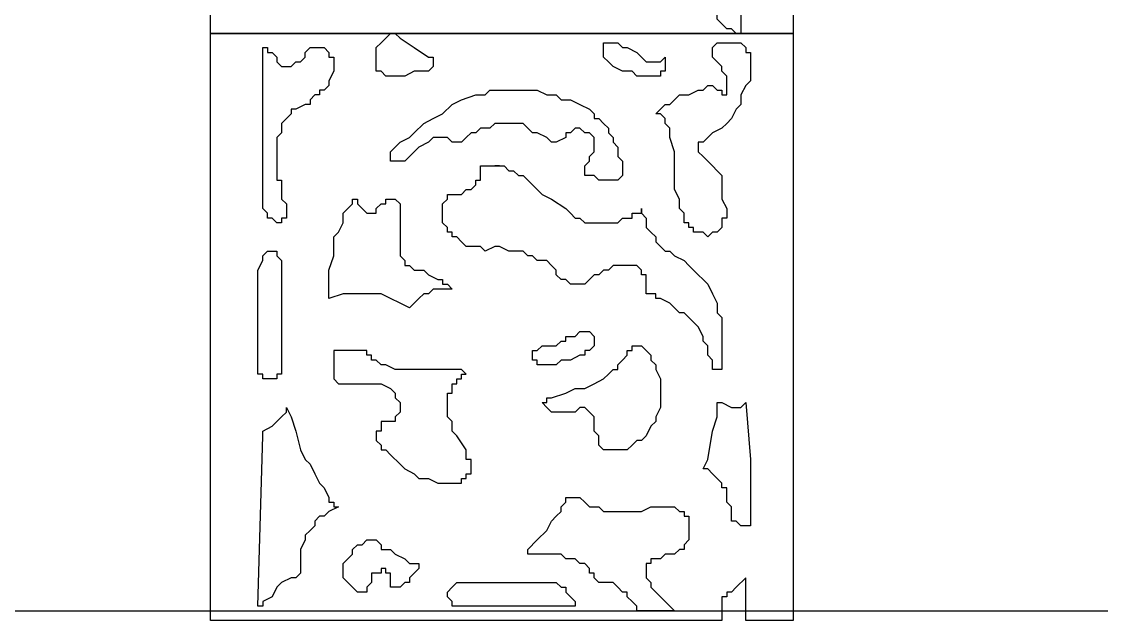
# Model space of a CAD drawing. Extents: x -66030 to 95157, y -13132 to 45879.
# Drawn here: x 15564 to 16455, y 31861 to 32355 of the extents above; entities that cross this region are included whole.
import ezdxf

# ---------------------------------------------------------------- set-up
doc = ezdxf.new("R2010")
doc.units = 0
doc.header["$LTSCALE"] = 100
doc.header["$MEASUREMENT"] = 0
doc.layers.add('3', color=11, linetype='CONTINUOUS')

msp = doc.modelspace()

# ---------------------------------------------------------------- linework, layer by layer
at = {"layer": '3', "color": 2}
msp.add_line((-66009.4, 31868.93), (90872.97, 31868.93), dxfattribs=at)
at = {"layer": '3'}
for points in [[(15719.99, 34591.39), (16200.43, 34591.39), (16200.43, 32345.46), (15719.99, 32345.46), (15719.99, 34591.39)], [(15719.99, 34591.39), (16200.43, 34591.39), (16200.43, 32345.46), (15719.99, 32345.46), (15719.99, 34591.39)], [(16157.46, 32345.46), (16153.56, 32345.46), (16149.65, 32349.36), (16145.74, 32349.36), (16141.84, 32353.27), (16141.84, 32353.27), (16137.93, 32357.18), (16137.93, 32361.08), (16134.03, 32364.99), (16134.03, 32368.89), (16137.93, 32372.8), (16137.93, 32376.71), (16137.93, 32376.71), (16141.84, 32380.61), (16141.84, 32380.61), (16145.74, 32384.52), (16149.65, 32384.52), (16149.65, 32388.42), (16157.46, 32392.33), (16157.46, 32345.46)], [(16157.46, 32345.46), (16153.56, 32345.46), (16149.65, 32349.36), (16145.74, 32349.36), (16141.84, 32353.27), (16141.84, 32353.27), (16137.93, 32357.18), (16137.93, 32361.08), (16134.03, 32364.99), (16134.03, 32368.89), (16137.93, 32372.8), (16137.93, 32376.71), (16137.93, 32376.71), (16141.84, 32380.61), (16141.84, 32380.61), (16145.74, 32384.52), (16149.65, 32384.52), (16149.65, 32388.42), (16157.46, 32392.33), (16157.46, 32345.46)], [(15719.99, 32345.46), (16200.43, 32345.46), (16200.43, 31861.12), (16161.37, 31861.12), (16161.37, 31896.27), (16153.56, 31888.46), (16153.56, 31888.46), (16149.65, 31884.55), (16145.74, 31884.55), (16145.74, 31880.65), (16141.84, 31880.65), (16141.84, 31876.74), (16141.84, 31872.84), (16141.84, 31868.93), (16141.84, 31868.93), (16141.84, 31865.02), (16141.84, 31861.12), (15719.99, 31861.12), (15719.99, 32345.46)], [(15719.99, 32345.46), (16200.43, 32345.46), (16200.43, 31861.12), (16161.37, 31861.12), (16161.37, 31896.27), (16153.56, 31888.46), (16153.56, 31888.46), (16149.65, 31884.55), (16145.74, 31884.55), (16145.74, 31880.65), (16141.84, 31880.65), (16141.84, 31876.74), (16141.84, 31872.84), (16141.84, 31868.93), (16141.84, 31868.93), (16141.84, 31865.02), (16141.84, 31861.12), (15719.99, 31861.12), (15719.99, 32345.46)], [(15860.61, 32314.21), (15856.7, 32314.21), (15856.7, 32314.21), (15856.7, 32318.12), (15856.7, 32322.02), (15856.7, 32325.93), (15856.7, 32329.83), (15856.7, 32333.74), (15860.61, 32337.65), (15860.61, 32337.65), (15864.52, 32341.55), (15864.52, 32341.55), (15868.42, 32345.46), (15868.42, 32345.46), (15872.33, 32345.46), (15876.23, 32341.55), (15887.95, 32333.74), (15899.67, 32325.93), (15903.57, 32325.93), (15903.57, 32322.02), (15903.57, 32322.02), (15903.57, 32322.02), (15903.57, 32318.12), (15903.57, 32318.12), (15899.67, 32314.21), (15891.86, 32314.21), (15887.95, 32314.21), (15880.14, 32310.3), (15880.14, 32310.3), (15876.23, 32310.3), (15872.33, 32310.3), (15868.42, 32310.3), (15864.52, 32310.3), (15860.61, 32314.21), (15860.61, 32314.21)], [(15860.61, 32314.21), (15856.7, 32314.21), (15856.7, 32314.21), (15856.7, 32318.12), (15856.7, 32322.02), (15856.7, 32325.93), (15856.7, 32329.83), (15856.7, 32333.74), (15860.61, 32337.65), (15860.61, 32337.65), (15864.52, 32341.55), (15864.52, 32341.55), (15868.42, 32345.46), (15868.42, 32345.46), (15872.33, 32345.46), (15876.23, 32341.55), (15887.95, 32333.74), (15899.67, 32325.93), (15903.57, 32325.93), (15903.57, 32322.02), (15903.57, 32322.02), (15903.57, 32322.02), (15903.57, 32318.12), (15903.57, 32318.12), (15899.67, 32314.21), (15891.86, 32314.21), (15887.95, 32314.21), (15880.14, 32310.3), (15880.14, 32310.3), (15876.23, 32310.3), (15872.33, 32310.3), (15868.42, 32310.3), (15864.52, 32310.3), (15860.61, 32314.21), (15860.61, 32314.21)], [(15762.96, 32208.75), (15762.96, 32333.74), (15762.96, 32333.74), (15762.96, 32333.74), (15766.87, 32333.74), (15766.87, 32333.74), (15766.87, 32329.83), (15770.77, 32329.83), (15774.68, 32325.93), (15774.68, 32322.02), (15778.58, 32318.12), (15782.49, 32318.12), (15782.49, 32318.12), (15786.4, 32318.12), (15786.4, 32318.12), (15790.3, 32322.02), (15790.3, 32322.02), (15794.21, 32322.02), (15798.11, 32325.93), (15798.11, 32329.83), (15802.02, 32333.74), (15802.02, 32333.74), (15805.93, 32333.74), (15809.83, 32333.74), (15813.74, 32333.74), (15813.74, 32333.74), (15817.64, 32329.83), (15817.64, 32329.83), (15817.64, 32325.93), (15821.55, 32325.93), (15821.55, 32322.02), (15821.55, 32318.12), (15821.55, 32314.21), (15817.64, 32306.4), (15817.64, 32306.4), (15817.64, 32302.49), (15813.74, 32298.59), (15809.83, 32298.59), (15809.83, 32294.68), (15805.93, 32294.68), (15802.02, 32290.77), (15802.02, 32286.87), (15798.11, 32286.87), (15790.3, 32282.96), (15786.4, 32282.96), (15786.4, 32279.06), (15782.49, 32275.15), (15778.58, 32271.24), (15778.58, 32263.43), (15774.68, 32259.53), (15774.68, 32255.62), (15774.68, 32251.71), (15774.68, 32247.81), (15774.68, 32243.9), (15774.68, 32236.09), (15774.68, 32232.18), (15774.68, 32224.37), (15778.58, 32224.37), (15778.58, 32216.56), (15778.58, 32208.75), (15782.49, 32204.84), (15782.49, 32200.94), (15782.49, 32197.03), (15782.49, 32193.12), (15778.58, 32193.12), (15778.58, 32189.22), (15778.58, 32189.22), (15774.68, 32189.22), (15774.68, 32189.22), (15770.77, 32193.12), (15766.87, 32193.12), (15766.87, 32197.03), (15766.87, 32197.03), (15762.96, 32200.94), (15762.96, 32208.75)], [(15762.96, 32208.75), (15762.96, 32333.74), (15762.96, 32333.74), (15762.96, 32333.74), (15766.87, 32333.74), (15766.87, 32333.74), (15766.87, 32329.83), (15770.77, 32329.83), (15774.68, 32325.93), (15774.68, 32322.02), (15778.58, 32318.12), (15782.49, 32318.12), (15782.49, 32318.12), (15786.4, 32318.12), (15786.4, 32318.12), (15790.3, 32322.02), (15790.3, 32322.02), (15794.21, 32322.02), (15798.11, 32325.93), (15798.11, 32329.83), (15802.02, 32333.74), (15802.02, 32333.74), (15805.93, 32333.74), (15809.83, 32333.74), (15813.74, 32333.74), (15813.74, 32333.74), (15817.64, 32329.83), (15817.64, 32329.83), (15817.64, 32325.93), (15821.55, 32325.93), (15821.55, 32322.02), (15821.55, 32318.12), (15821.55, 32314.21), (15817.64, 32306.4), (15817.64, 32306.4), (15817.64, 32302.49), (15813.74, 32298.59), (15809.83, 32298.59), (15809.83, 32294.68), (15805.93, 32294.68), (15802.02, 32290.77), (15802.02, 32286.87), (15798.11, 32286.87), (15790.3, 32282.96), (15786.4, 32282.96), (15786.4, 32279.06), (15782.49, 32275.15), (15778.58, 32271.24), (15778.58, 32263.43), (15774.68, 32259.53), (15774.68, 32255.62), (15774.68, 32251.71), (15774.68, 32247.81), (15774.68, 32243.9), (15774.68, 32236.09), (15774.68, 32232.18), (15774.68, 32224.37), (15778.58, 32224.37), (15778.58, 32216.56), (15778.58, 32208.75), (15782.49, 32204.84), (15782.49, 32200.94), (15782.49, 32197.03), (15782.49, 32193.12), (15778.58, 32193.12), (15778.58, 32189.22), (15778.58, 32189.22), (15774.68, 32189.22), (15774.68, 32189.22), (15770.77, 32193.12), (15766.87, 32193.12), (15766.87, 32197.03), (15766.87, 32197.03), (15762.96, 32200.94), (15762.96, 32208.75)], [(16044.19, 32333.74), (16044.19, 32333.74), (16044.19, 32333.74), (16044.19, 32337.65), (16044.19, 32337.65), (16044.19, 32337.65), (16048.1, 32337.65), (16048.1, 32337.65), (16052, 32337.65), (16055.91, 32337.65), (16055.91, 32337.65), (16059.81, 32333.74), (16063.72, 32333.74), (16071.53, 32329.83), (16075.44, 32325.93), (16079.34, 32322.02), (16079.34, 32322.02), (16083.25, 32322.02), (16083.25, 32322.02), (16087.16, 32322.02), (16091.06, 32322.02), (16094.97, 32325.93), (16094.97, 32322.02), (16094.97, 32322.02), (16094.97, 32318.12), (16094.97, 32318.12), (16094.97, 32314.21), (16094.97, 32314.21), (16091.06, 32314.21), (16091.06, 32310.3), (16087.16, 32310.3), (16083.25, 32310.3), (16079.34, 32310.3), (16075.44, 32310.3), (16071.53, 32310.3), (16067.63, 32314.21), (16059.81, 32314.21), (16052, 32318.12), (16052, 32318.12), (16048.1, 32322.02), (16048.1, 32322.02), (16044.19, 32325.93), (16044.19, 32329.83), (16044.19, 32329.83), (16044.19, 32333.74)], [(16044.19, 32333.74), (16044.19, 32333.74), (16044.19, 32333.74), (16044.19, 32337.65), (16044.19, 32337.65), (16044.19, 32337.65), (16048.1, 32337.65), (16048.1, 32337.65), (16052, 32337.65), (16055.91, 32337.65), (16055.91, 32337.65), (16059.81, 32333.74), (16063.72, 32333.74), (16071.53, 32329.83), (16075.44, 32325.93), (16079.34, 32322.02), (16079.34, 32322.02), (16083.25, 32322.02), (16083.25, 32322.02), (16087.16, 32322.02), (16091.06, 32322.02), (16094.97, 32325.93), (16094.97, 32322.02), (16094.97, 32322.02), (16094.97, 32318.12), (16094.97, 32318.12), (16094.97, 32314.21), (16094.97, 32314.21), (16091.06, 32314.21), (16091.06, 32310.3), (16087.16, 32310.3), (16083.25, 32310.3), (16079.34, 32310.3), (16075.44, 32310.3), (16071.53, 32310.3), (16067.63, 32314.21), (16059.81, 32314.21), (16052, 32318.12), (16052, 32318.12), (16048.1, 32322.02), (16048.1, 32322.02), (16044.19, 32325.93), (16044.19, 32329.83), (16044.19, 32329.83), (16044.19, 32333.74)], [(16126.22, 32181.41), (16122.31, 32181.41), (16118.4, 32181.41), (16118.4, 32185.31), (16114.5, 32185.31), (16114.5, 32189.22), (16110.59, 32189.22), (16110.59, 32193.12), (16110.59, 32197.03), (16106.69, 32200.94), (16106.69, 32204.84), (16106.69, 32208.75), (16102.78, 32216.56), (16102.78, 32220.47), (16102.78, 32228.28), (16102.78, 32236.09), (16102.78, 32240), (16102.78, 32247.81), (16098.87, 32259.53), (16098.87, 32263.43), (16098.87, 32267.34), (16094.97, 32271.24), (16094.97, 32275.15), (16091.06, 32279.06), (16091.06, 32279.06), (16087.16, 32279.06), (16091.06, 32282.96), (16091.06, 32282.96), (16094.97, 32286.87), (16098.87, 32286.87), (16102.78, 32290.77), (16106.69, 32294.68), (16114.5, 32294.68), (16122.31, 32298.59), (16126.22, 32298.59), (16130.12, 32302.49), (16134.03, 32302.49), (16137.93, 32298.59), (16141.84, 32298.59), (16141.84, 32294.68), (16145.74, 32294.68), (16145.74, 32298.59), (16145.74, 32302.49), (16145.74, 32306.4), (16145.74, 32310.3), (16141.84, 32314.21), (16141.84, 32314.21), (16141.84, 32318.12), (16137.93, 32322.02), (16137.93, 32322.02), (16134.03, 32325.93), (16134.03, 32325.93), (16134.03, 32329.83), (16134.03, 32329.83), (16134.03, 32333.74), (16134.03, 32333.74), (16137.93, 32337.65), (16137.93, 32337.65), (16137.93, 32337.65), (16141.84, 32337.65), (16145.74, 32337.65), (16149.65, 32337.65), (16153.56, 32337.65), (16153.56, 32337.65), (16157.46, 32337.65), (16161.37, 32333.74), (16161.37, 32333.74), (16161.37, 32329.83), (16165.27, 32329.83), (16165.27, 32325.93), (16165.27, 32325.93), (16165.27, 32322.02), (16165.27, 32318.12), (16165.27, 32314.21), (16165.27, 32306.4), (16161.37, 32302.49), (16157.46, 32294.68), (16157.46, 32286.87), (16153.56, 32282.96), (16149.65, 32275.15), (16145.74, 32271.24), (16141.84, 32267.34), (16134.03, 32263.43), (16130.12, 32259.53), (16130.12, 32259.53), (16126.22, 32255.62), (16126.22, 32255.62), (16122.31, 32255.62), (16122.31, 32251.71), (16122.31, 32251.71), (16122.31, 32247.81), (16126.22, 32243.9), (16126.22, 32243.9), (16134.03, 32236.09), (16134.03, 32236.09), (16137.93, 32232.18), (16141.84, 32228.28), (16141.84, 32224.37), (16141.84, 32220.47), (16141.84, 32208.75), (16145.74, 32200.94), (16145.74, 32197.03), (16145.74, 32193.12), (16141.84, 32193.12), (16141.84, 32189.22), (16141.84, 32185.31), (16137.93, 32181.41), (16137.93, 32181.41), (16137.93, 32181.41), (16134.03, 32181.41), (16130.12, 32177.5), (16126.22, 32181.41)], [(16126.22, 32181.41), (16122.31, 32181.41), (16118.4, 32181.41), (16118.4, 32185.31), (16114.5, 32185.31), (16114.5, 32189.22), (16110.59, 32189.22), (16110.59, 32193.12), (16110.59, 32197.03), (16106.69, 32200.94), (16106.69, 32204.84), (16106.69, 32208.75), (16102.78, 32216.56), (16102.78, 32220.47), (16102.78, 32228.28), (16102.78, 32236.09), (16102.78, 32240), (16102.78, 32247.81), (16098.87, 32259.53), (16098.87, 32263.43), (16098.87, 32267.34), (16094.97, 32271.24), (16094.97, 32275.15), (16091.06, 32279.06), (16091.06, 32279.06), (16087.16, 32279.06), (16091.06, 32282.96), (16091.06, 32282.96), (16094.97, 32286.87), (16098.87, 32286.87), (16102.78, 32290.77), (16106.69, 32294.68), (16114.5, 32294.68), (16122.31, 32298.59), (16126.22, 32298.59), (16130.12, 32302.49), (16134.03, 32302.49), (16137.93, 32298.59), (16141.84, 32298.59), (16141.84, 32294.68), (16145.74, 32294.68), (16145.74, 32298.59), (16145.74, 32302.49), (16145.74, 32306.4), (16145.74, 32310.3), (16141.84, 32314.21), (16141.84, 32314.21), (16141.84, 32318.12), (16137.93, 32322.02), (16137.93, 32322.02), (16134.03, 32325.93), (16134.03, 32325.93), (16134.03, 32329.83), (16134.03, 32329.83), (16134.03, 32333.74), (16134.03, 32333.74), (16137.93, 32337.65), (16137.93, 32337.65), (16137.93, 32337.65), (16141.84, 32337.65), (16145.74, 32337.65), (16149.65, 32337.65), (16153.56, 32337.65), (16153.56, 32337.65), (16157.46, 32337.65), (16161.37, 32333.74), (16161.37, 32333.74), (16161.37, 32329.83), (16165.27, 32329.83), (16165.27, 32325.93), (16165.27, 32325.93), (16165.27, 32322.02), (16165.27, 32318.12), (16165.27, 32314.21), (16165.27, 32306.4), (16161.37, 32302.49), (16157.46, 32294.68), (16157.46, 32286.87), (16153.56, 32282.96), (16149.65, 32275.15), (16145.74, 32271.24), (16141.84, 32267.34), (16134.03, 32263.43), (16130.12, 32259.53), (16130.12, 32259.53), (16126.22, 32255.62), (16126.22, 32255.62), (16122.31, 32255.62), (16122.31, 32251.71), (16122.31, 32251.71), (16122.31, 32247.81), (16126.22, 32243.9), (16126.22, 32243.9), (16134.03, 32236.09), (16134.03, 32236.09), (16137.93, 32232.18), (16141.84, 32228.28), (16141.84, 32224.37), (16141.84, 32220.47), (16141.84, 32208.75), (16145.74, 32200.94), (16145.74, 32197.03), (16145.74, 32193.12), (16141.84, 32193.12), (16141.84, 32189.22), (16141.84, 32185.31), (16137.93, 32181.41), (16137.93, 32181.41), (16137.93, 32181.41), (16134.03, 32181.41), (16130.12, 32177.5), (16126.22, 32181.41)], [(15868.42, 32247.81), (15868.42, 32247.81), (15876.23, 32255.62), (15884.05, 32259.53), (15887.95, 32263.43), (15895.76, 32271.24), (15903.57, 32275.15), (15911.39, 32279.06), (15919.2, 32286.87), (15927.01, 32290.77), (15938.73, 32294.68), (15946.54, 32294.68), (15950.45, 32298.59), (15954.35, 32298.59), (15962.16, 32298.59), (15966.07, 32298.59), (15969.98, 32298.59), (15973.88, 32298.59), (15977.79, 32298.59), (15985.6, 32298.59), (15989.51, 32298.59), (15997.32, 32294.68), (16005.13, 32294.68), (16009.04, 32290.77), (16016.85, 32290.77), (16024.66, 32286.87), (16032.47, 32282.96), (16036.38, 32279.06), (16036.38, 32275.15), (16040.28, 32275.15), (16044.19, 32271.24), (16048.1, 32267.34), (16048.1, 32263.43), (16052, 32259.53), (16052, 32255.62), (16055.91, 32251.71), (16055.91, 32247.81), (16055.91, 32243.9), (16059.81, 32240), (16059.81, 32236.09), (16059.81, 32232.18), (16059.81, 32232.18), (16059.81, 32228.28), (16059.81, 32228.28), (16055.91, 32224.37), (16055.91, 32224.37), (16052, 32224.37), (16048.1, 32224.37), (16048.1, 32224.37), (16040.28, 32224.37), (16040.28, 32224.37), (16036.38, 32228.28), (16032.47, 32228.28), (16028.57, 32228.28), (16028.57, 32232.18), (16028.57, 32232.18), (16028.57, 32232.18), (16028.57, 32236.09), (16032.47, 32240), (16032.47, 32243.9), (16036.38, 32247.81), (16036.38, 32251.71), (16036.38, 32251.71), (16036.38, 32255.62), (16036.38, 32255.62), (16036.38, 32259.53), (16032.47, 32263.43), (16028.57, 32263.43), (16028.57, 32263.43), (16024.66, 32267.34), (16024.66, 32267.34), (16020.75, 32267.34), (16016.85, 32263.43), (16012.94, 32263.43), (16012.94, 32259.53), (16005.13, 32255.62), (16005.13, 32255.62), (16005.13, 32255.62), (16001.22, 32255.62), (16001.22, 32255.62), (15997.32, 32259.53), (15989.51, 32263.43), (15985.6, 32263.43), (15981.69, 32267.34), (15977.79, 32271.24), (15973.88, 32271.24), (15969.98, 32271.24), (15969.98, 32271.24), (15966.07, 32271.24), (15962.16, 32271.24), (15958.26, 32271.24), (15954.35, 32271.24), (15950.45, 32267.34), (15942.63, 32267.34), (15938.73, 32263.43), (15934.82, 32263.43), (15930.92, 32259.53), (15930.92, 32259.53), (15927.01, 32255.62), (15923.1, 32255.62), (15919.2, 32255.62), (15915.29, 32259.53), (15911.39, 32259.53), (15907.48, 32259.53), (15907.48, 32259.53), (15903.57, 32259.53), (15899.67, 32255.62), (15891.86, 32251.71), (15887.95, 32247.81), (15884.05, 32243.9), (15880.14, 32240), (15880.14, 32240), (15876.23, 32240), (15876.23, 32240), (15872.33, 32240), (15872.33, 32240), (15868.42, 32240), (15868.42, 32240), (15868.42, 32240), (15868.42, 32243.9), (15868.42, 32243.9), (15868.42, 32247.81)], [(15868.42, 32247.81), (15868.42, 32247.81), (15876.23, 32255.62), (15884.05, 32259.53), (15887.95, 32263.43), (15895.76, 32271.24), (15903.57, 32275.15), (15911.39, 32279.06), (15919.2, 32286.87), (15927.01, 32290.77), (15938.73, 32294.68), (15946.54, 32294.68), (15950.45, 32298.59), (15954.35, 32298.59), (15962.16, 32298.59), (15966.07, 32298.59), (15969.98, 32298.59), (15973.88, 32298.59), (15977.79, 32298.59), (15985.6, 32298.59), (15989.51, 32298.59), (15997.32, 32294.68), (16005.13, 32294.68), (16009.04, 32290.77), (16016.85, 32290.77), (16024.66, 32286.87), (16032.47, 32282.96), (16036.38, 32279.06), (16036.38, 32275.15), (16040.28, 32275.15), (16044.19, 32271.24), (16048.1, 32267.34), (16048.1, 32263.43), (16052, 32259.53), (16052, 32255.62), (16055.91, 32251.71), (16055.91, 32247.81), (16055.91, 32243.9), (16059.81, 32240), (16059.81, 32236.09), (16059.81, 32232.18), (16059.81, 32232.18), (16059.81, 32228.28), (16059.81, 32228.28), (16055.91, 32224.37), (16055.91, 32224.37), (16052, 32224.37), (16048.1, 32224.37), (16048.1, 32224.37), (16040.28, 32224.37), (16040.28, 32224.37), (16036.38, 32228.28), (16032.47, 32228.28), (16028.57, 32228.28), (16028.57, 32232.18), (16028.57, 32232.18), (16028.57, 32232.18), (16028.57, 32236.09), (16032.47, 32240), (16032.47, 32243.9), (16036.38, 32247.81), (16036.38, 32251.71), (16036.38, 32251.71), (16036.38, 32255.62), (16036.38, 32255.62), (16036.38, 32259.53), (16032.47, 32263.43), (16028.57, 32263.43), (16028.57, 32263.43), (16024.66, 32267.34), (16024.66, 32267.34), (16020.75, 32267.34), (16016.85, 32263.43), (16012.94, 32263.43), (16012.94, 32259.53), (16005.13, 32255.62), (16005.13, 32255.62), (16005.13, 32255.62), (16001.22, 32255.62), (16001.22, 32255.62), (15997.32, 32259.53), (15989.51, 32263.43), (15985.6, 32263.43), (15981.69, 32267.34), (15977.79, 32271.24), (15973.88, 32271.24), (15969.98, 32271.24), (15969.98, 32271.24), (15966.07, 32271.24), (15962.16, 32271.24), (15958.26, 32271.24), (15954.35, 32271.24), (15950.45, 32267.34), (15942.63, 32267.34), (15938.73, 32263.43), (15934.82, 32263.43), (15930.92, 32259.53), (15930.92, 32259.53), (15927.01, 32255.62), (15923.1, 32255.62), (15919.2, 32255.62), (15915.29, 32259.53), (15911.39, 32259.53), (15907.48, 32259.53), (15907.48, 32259.53), (15903.57, 32259.53), (15899.67, 32255.62), (15891.86, 32251.71), (15887.95, 32247.81), (15884.05, 32243.9), (15880.14, 32240), (15880.14, 32240), (15876.23, 32240), (15876.23, 32240), (15872.33, 32240), (15872.33, 32240), (15868.42, 32240), (15868.42, 32240), (15868.42, 32240), (15868.42, 32243.9), (15868.42, 32243.9), (15868.42, 32247.81)], [(15977.79, 32228.28), (15985.6, 32220.47), (15993.41, 32212.65), (16001.22, 32208.75), (16012.94, 32200.94), (16016.85, 32197.03), (16020.75, 32193.12), (16024.66, 32193.12), (16028.57, 32189.22), (16036.38, 32189.22), (16036.38, 32189.22), (16044.19, 32189.22), (16048.1, 32189.22), (16055.91, 32189.22), (16059.81, 32193.12), (16067.63, 32193.12), (16067.63, 32197.03), (16071.53, 32197.03), (16075.44, 32197.03), (16075.44, 32200.94), (16075.44, 32197.03), (16079.34, 32193.12), (16079.34, 32185.31), (16083.25, 32181.41), (16087.16, 32177.5), (16087.16, 32173.6), (16091.06, 32169.69), (16094.97, 32165.78), (16098.87, 32165.78), (16102.78, 32161.88), (16102.78, 32161.88), (16110.59, 32157.97), (16114.5, 32154.07), (16118.4, 32150.16), (16122.31, 32146.25), (16126.22, 32142.35), (16130.12, 32138.44), (16134.03, 32130.63), (16137.93, 32122.82), (16137.93, 32115.01), (16141.84, 32111.1), (16141.84, 32107.19), (16141.84, 32099.38), (16141.84, 32095.48), (16141.84, 32087.66), (16141.84, 32083.76), (16141.84, 32075.95), (16141.84, 32072.04), (16141.84, 32068.13), (16141.84, 32068.13), (16141.84, 32068.13), (16137.93, 32068.13), (16134.03, 32068.13), (16134.03, 32068.13), (16134.03, 32068.13), (16134.03, 32072.04), (16134.03, 32075.95), (16130.12, 32079.85), (16130.12, 32087.66), (16130.12, 32087.66), (16126.22, 32091.57), (16126.22, 32095.48), (16122.31, 32103.29), (16118.4, 32107.19), (16114.5, 32111.1), (16110.59, 32115.01), (16106.69, 32115.01), (16102.78, 32118.91), (16098.87, 32122.82), (16091.06, 32126.72), (16087.16, 32126.72), (16087.16, 32130.63), (16083.25, 32130.63), (16079.34, 32130.63), (16079.34, 32134.54), (16079.34, 32138.44), (16079.34, 32142.35), (16079.34, 32146.25), (16075.44, 32146.25), (16075.44, 32150.16), (16075.44, 32150.16), (16071.53, 32154.07), (16071.53, 32154.07), (16067.63, 32154.07), (16067.63, 32154.07), (16063.72, 32154.07), (16059.81, 32154.07), (16055.91, 32154.07), (16052, 32154.07), (16048.1, 32150.16), (16044.19, 32150.16), (16040.28, 32146.25), (16036.38, 32146.25), (16032.47, 32142.35), (16028.57, 32138.44), (16028.57, 32138.44), (16024.66, 32138.44), (16020.75, 32138.44), (16016.85, 32138.44), (16012.94, 32142.35), (16009.04, 32142.35), (16009.04, 32142.35), (16005.13, 32146.25), (16005.13, 32150.16), (16005.13, 32150.16), (16001.22, 32154.07), (15997.32, 32157.97), (15989.51, 32157.97), (15985.6, 32161.88), (15981.69, 32161.88), (15977.79, 32165.78), (15969.98, 32165.78), (15966.07, 32165.78), (15958.26, 32169.69), (15954.35, 32169.69), (15946.54, 32165.78), (15942.63, 32169.69), (15938.73, 32169.69), (15930.92, 32169.69), (15927.01, 32173.6), (15923.1, 32177.5), (15919.2, 32177.5), (15919.2, 32181.41), (15915.29, 32181.41), (15915.29, 32185.31), (15911.39, 32189.22), (15911.39, 32189.22), (15911.39, 32193.12), (15911.39, 32193.12), (15911.39, 32197.03), (15911.39, 32200.94), (15911.39, 32204.84), (15915.29, 32208.75), (15915.29, 32208.75), (15915.29, 32212.65), (15919.2, 32212.65), (15919.2, 32212.65), (15923.1, 32212.65), (15927.01, 32212.65), (15930.92, 32216.56), (15934.82, 32216.56), (15934.82, 32216.56), (15938.73, 32220.47), (15938.73, 32220.47), (15938.73, 32224.37), (15942.63, 32224.37), (15942.63, 32228.28), (15942.63, 32232.18), (15942.63, 32232.18), (15942.63, 32236.09), (15946.54, 32236.09), (15946.54, 32236.09), (15950.45, 32236.09), (15958.26, 32236.09), (15954.35, 32236.09), (15958.26, 32236.09), (15962.16, 32236.09), (15966.07, 32232.18), (15969.98, 32232.18), (15973.88, 32228.28), (15977.79, 32228.28)], [(15977.79, 32228.28), (15985.6, 32220.47), (15993.41, 32212.65), (16001.22, 32208.75), (16012.94, 32200.94), (16016.85, 32197.03), (16020.75, 32193.12), (16024.66, 32193.12), (16028.57, 32189.22), (16036.38, 32189.22), (16036.38, 32189.22), (16044.19, 32189.22), (16048.1, 32189.22), (16055.91, 32189.22), (16059.81, 32193.12), (16067.63, 32193.12), (16067.63, 32197.03), (16071.53, 32197.03), (16075.44, 32197.03), (16075.44, 32200.94), (16075.44, 32197.03), (16079.34, 32193.12), (16079.34, 32185.31), (16083.25, 32181.41), (16087.16, 32177.5), (16087.16, 32173.6), (16091.06, 32169.69), (16094.97, 32165.78), (16098.87, 32165.78), (16102.78, 32161.88), (16102.78, 32161.88), (16110.59, 32157.97), (16114.5, 32154.07), (16118.4, 32150.16), (16122.31, 32146.25), (16126.22, 32142.35), (16130.12, 32138.44), (16134.03, 32130.63), (16137.93, 32122.82), (16137.93, 32115.01), (16141.84, 32111.1), (16141.84, 32107.19), (16141.84, 32099.38), (16141.84, 32095.48), (16141.84, 32087.66), (16141.84, 32083.76), (16141.84, 32075.95), (16141.84, 32072.04), (16141.84, 32068.13), (16141.84, 32068.13), (16141.84, 32068.13), (16137.93, 32068.13), (16134.03, 32068.13), (16134.03, 32068.13), (16134.03, 32068.13), (16134.03, 32072.04), (16134.03, 32075.95), (16130.12, 32079.85), (16130.12, 32087.66), (16130.12, 32087.66), (16126.22, 32091.57), (16126.22, 32095.48), (16122.31, 32103.29), (16118.4, 32107.19), (16114.5, 32111.1), (16110.59, 32115.01), (16106.69, 32115.01), (16102.78, 32118.91), (16098.87, 32122.82), (16091.06, 32126.72), (16087.16, 32126.72), (16087.16, 32130.63), (16083.25, 32130.63), (16079.34, 32130.63), (16079.34, 32134.54), (16079.34, 32138.44), (16079.34, 32142.35), (16079.34, 32146.25), (16075.44, 32146.25), (16075.44, 32150.16), (16075.44, 32150.16), (16071.53, 32154.07), (16071.53, 32154.07), (16067.63, 32154.07), (16067.63, 32154.07), (16063.72, 32154.07), (16059.81, 32154.07), (16055.91, 32154.07), (16052, 32154.07), (16048.1, 32150.16), (16044.19, 32150.16), (16040.28, 32146.25), (16036.38, 32146.25), (16032.47, 32142.35), (16028.57, 32138.44), (16028.57, 32138.44), (16024.66, 32138.44), (16020.75, 32138.44), (16016.85, 32138.44), (16012.94, 32142.35), (16009.04, 32142.35), (16009.04, 32142.35), (16005.13, 32146.25), (16005.13, 32150.16), (16005.13, 32150.16), (16001.22, 32154.07), (15997.32, 32157.97), (15989.51, 32157.97), (15985.6, 32161.88), (15981.69, 32161.88), (15977.79, 32165.78), (15969.98, 32165.78), (15966.07, 32165.78), (15958.26, 32169.69), (15954.35, 32169.69), (15946.54, 32165.78), (15942.63, 32169.69), (15938.73, 32169.69), (15930.92, 32169.69), (15927.01, 32173.6), (15923.1, 32177.5), (15919.2, 32177.5), (15919.2, 32181.41), (15915.29, 32181.41), (15915.29, 32185.31), (15911.39, 32189.22), (15911.39, 32189.22), (15911.39, 32193.12), (15911.39, 32193.12), (15911.39, 32197.03), (15911.39, 32200.94), (15911.39, 32204.84), (15915.29, 32208.75), (15915.29, 32208.75), (15915.29, 32212.65), (15919.2, 32212.65), (15919.2, 32212.65), (15923.1, 32212.65), (15927.01, 32212.65), (15930.92, 32216.56), (15934.82, 32216.56), (15934.82, 32216.56), (15938.73, 32220.47), (15938.73, 32220.47), (15938.73, 32224.37), (15942.63, 32224.37), (15942.63, 32228.28), (15942.63, 32232.18), (15942.63, 32232.18), (15942.63, 32236.09), (15946.54, 32236.09), (15946.54, 32236.09), (15950.45, 32236.09), (15958.26, 32236.09), (15954.35, 32236.09), (15958.26, 32236.09), (15962.16, 32236.09), (15966.07, 32232.18), (15969.98, 32232.18), (15973.88, 32228.28), (15977.79, 32228.28)], [(15817.64, 32126.72), (15817.64, 32130.63), (15817.64, 32138.44), (15817.64, 32150.16), (15821.55, 32161.88), (15821.55, 32169.69), (15821.55, 32177.5), (15825.46, 32181.41), (15829.36, 32189.22), (15829.36, 32197.03), (15833.27, 32200.94), (15837.17, 32204.84), (15837.17, 32208.75), (15841.08, 32208.75), (15841.08, 32208.75), (15841.08, 32204.84), (15844.99, 32200.94), (15844.99, 32200.94), (15848.89, 32197.03), (15852.8, 32197.03), (15852.8, 32197.03), (15852.8, 32197.03), (15856.7, 32197.03), (15856.7, 32197.03), (15856.7, 32200.94), (15860.61, 32204.84), (15864.52, 32204.84), (15864.52, 32208.75), (15864.52, 32208.75), (15868.42, 32208.75), (15868.42, 32208.75), (15872.33, 32208.75), (15872.33, 32208.75), (15872.33, 32208.75), (15876.23, 32204.84), (15876.23, 32204.84), (15876.23, 32193.12), (15876.23, 32181.41), (15876.23, 32173.6), (15876.23, 32169.69), (15876.23, 32161.88), (15880.14, 32157.97), (15880.14, 32154.07), (15880.14, 32154.07), (15884.05, 32154.07), (15884.05, 32154.07), (15887.95, 32150.16), (15895.76, 32150.16), (15899.67, 32146.25), (15907.48, 32142.35), (15911.39, 32142.35), (15911.39, 32138.44), (15915.29, 32138.44), (15919.2, 32134.54), (15915.29, 32134.54), (15907.48, 32134.54), (15903.57, 32134.54), (15899.67, 32130.63), (15895.76, 32130.63), (15891.86, 32126.72), (15891.86, 32126.72), (15887.95, 32122.82), (15884.05, 32118.91), (15884.05, 32118.91), (15876.23, 32122.82), (15868.42, 32126.72), (15860.61, 32130.63), (15856.7, 32130.63), (15852.8, 32130.63), (15848.89, 32130.63), (15844.99, 32130.63), (15837.17, 32130.63), (15829.36, 32130.63), (15817.64, 32126.72)], [(15817.64, 32126.72), (15817.64, 32130.63), (15817.64, 32138.44), (15817.64, 32150.16), (15821.55, 32161.88), (15821.55, 32169.69), (15821.55, 32177.5), (15825.46, 32181.41), (15829.36, 32189.22), (15829.36, 32197.03), (15833.27, 32200.94), (15837.17, 32204.84), (15837.17, 32208.75), (15841.08, 32208.75), (15841.08, 32208.75), (15841.08, 32204.84), (15844.99, 32200.94), (15844.99, 32200.94), (15848.89, 32197.03), (15852.8, 32197.03), (15852.8, 32197.03), (15852.8, 32197.03), (15856.7, 32197.03), (15856.7, 32197.03), (15856.7, 32200.94), (15860.61, 32204.84), (15864.52, 32204.84), (15864.52, 32208.75), (15864.52, 32208.75), (15868.42, 32208.75), (15868.42, 32208.75), (15872.33, 32208.75), (15872.33, 32208.75), (15872.33, 32208.75), (15876.23, 32204.84), (15876.23, 32204.84), (15876.23, 32193.12), (15876.23, 32181.41), (15876.23, 32173.6), (15876.23, 32169.69), (15876.23, 32161.88), (15880.14, 32157.97), (15880.14, 32154.07), (15880.14, 32154.07), (15884.05, 32154.07), (15884.05, 32154.07), (15887.95, 32150.16), (15895.76, 32150.16), (15899.67, 32146.25), (15907.48, 32142.35), (15911.39, 32142.35), (15911.39, 32138.44), (15915.29, 32138.44), (15919.2, 32134.54), (15915.29, 32134.54), (15907.48, 32134.54), (15903.57, 32134.54), (15899.67, 32130.63), (15895.76, 32130.63), (15891.86, 32126.72), (15891.86, 32126.72), (15887.95, 32122.82), (15884.05, 32118.91), (15884.05, 32118.91), (15876.23, 32122.82), (15868.42, 32126.72), (15860.61, 32130.63), (15856.7, 32130.63), (15852.8, 32130.63), (15848.89, 32130.63), (15844.99, 32130.63), (15837.17, 32130.63), (15829.36, 32130.63), (15817.64, 32126.72)], [(15759.05, 32064.23), (15759.05, 32111.1), (15759.05, 32126.72), (15759.05, 32138.44), (15759.05, 32150.16), (15762.96, 32157.97), (15762.96, 32157.97), (15762.96, 32161.88), (15762.96, 32161.88), (15762.96, 32161.88), (15766.87, 32165.78), (15766.87, 32165.78), (15766.87, 32165.78), (15770.77, 32165.78), (15770.77, 32165.78), (15770.77, 32165.78), (15774.68, 32165.78), (15774.68, 32161.88), (15774.68, 32161.88), (15774.68, 32161.88), (15778.58, 32157.97), (15778.58, 32154.07), (15778.58, 32142.35), (15778.58, 32115.01), (15778.58, 32099.38), (15778.58, 32083.76), (15778.58, 32072.04), (15778.58, 32068.13), (15778.58, 32064.23), (15778.58, 32064.23), (15774.68, 32064.23), (15774.68, 32060.32), (15774.68, 32060.32), (15770.77, 32060.32), (15766.87, 32060.32), (15766.87, 32060.32), (15762.96, 32060.32), (15762.96, 32060.32), (15762.96, 32060.32), (15762.96, 32064.23), (15759.05, 32064.23)], [(15759.05, 32064.23), (15759.05, 32111.1), (15759.05, 32126.72), (15759.05, 32138.44), (15759.05, 32150.16), (15762.96, 32157.97), (15762.96, 32157.97), (15762.96, 32161.88), (15762.96, 32161.88), (15762.96, 32161.88), (15766.87, 32165.78), (15766.87, 32165.78), (15766.87, 32165.78), (15770.77, 32165.78), (15770.77, 32165.78), (15770.77, 32165.78), (15774.68, 32165.78), (15774.68, 32161.88), (15774.68, 32161.88), (15774.68, 32161.88), (15778.58, 32157.97), (15778.58, 32154.07), (15778.58, 32142.35), (15778.58, 32115.01), (15778.58, 32099.38), (15778.58, 32083.76), (15778.58, 32072.04), (15778.58, 32068.13), (15778.58, 32064.23), (15778.58, 32064.23), (15774.68, 32064.23), (15774.68, 32060.32), (15774.68, 32060.32), (15770.77, 32060.32), (15766.87, 32060.32), (15766.87, 32060.32), (15762.96, 32060.32), (15762.96, 32060.32), (15762.96, 32060.32), (15762.96, 32064.23), (15759.05, 32064.23)], [(15993.41, 32087.66), (15997.32, 32087.66), (16001.22, 32087.66), (16005.13, 32087.66), (16009.04, 32091.57), (16012.94, 32091.57), (16012.94, 32095.48), (16016.85, 32095.48), (16020.75, 32095.48), (16024.66, 32099.38), (16028.57, 32099.38), (16032.47, 32099.38), (16032.47, 32099.38), (16032.47, 32099.38), (16036.38, 32095.48), (16036.38, 32095.48), (16036.38, 32095.48), (16036.38, 32091.57), (16036.38, 32091.57), (16036.38, 32087.66), (16036.38, 32087.66), (16032.47, 32083.76), (16032.47, 32083.76), (16028.57, 32083.76), (16028.57, 32079.85), (16024.66, 32079.85), (16016.85, 32075.95), (16009.04, 32075.95), (16005.13, 32072.04), (16001.22, 32072.04), (15997.32, 32072.04), (15993.41, 32072.04), (15993.41, 32072.04), (15989.51, 32072.04), (15989.51, 32072.04), (15989.51, 32075.95), (15985.6, 32075.95), (15985.6, 32079.85), (15985.6, 32083.76), (15989.51, 32083.76), (15989.51, 32083.76), (15989.51, 32083.76), (15989.51, 32083.76), (15993.41, 32087.66)], [(15993.41, 32087.66), (15997.32, 32087.66), (16001.22, 32087.66), (16005.13, 32087.66), (16009.04, 32091.57), (16012.94, 32091.57), (16012.94, 32095.48), (16016.85, 32095.48), (16020.75, 32095.48), (16024.66, 32099.38), (16028.57, 32099.38), (16032.47, 32099.38), (16032.47, 32099.38), (16032.47, 32099.38), (16036.38, 32095.48), (16036.38, 32095.48), (16036.38, 32095.48), (16036.38, 32091.57), (16036.38, 32091.57), (16036.38, 32087.66), (16036.38, 32087.66), (16032.47, 32083.76), (16032.47, 32083.76), (16028.57, 32083.76), (16028.57, 32079.85), (16024.66, 32079.85), (16016.85, 32075.95), (16009.04, 32075.95), (16005.13, 32072.04), (16001.22, 32072.04), (15997.32, 32072.04), (15993.41, 32072.04), (15993.41, 32072.04), (15989.51, 32072.04), (15989.51, 32072.04), (15989.51, 32075.95), (15985.6, 32075.95), (15985.6, 32079.85), (15985.6, 32083.76), (15989.51, 32083.76), (15989.51, 32083.76), (15989.51, 32083.76), (15989.51, 32083.76), (15993.41, 32087.66)], [(16001.22, 32044.7), (16012.94, 32048.6), (16020.75, 32052.51), (16028.57, 32052.51), (16036.38, 32056.42), (16044.19, 32060.32), (16048.1, 32064.23), (16052, 32068.13), (16055.91, 32068.13), (16055.91, 32072.04), (16059.81, 32075.95), (16063.72, 32079.85), (16063.72, 32083.76), (16067.63, 32083.76), (16067.63, 32083.76), (16067.63, 32087.66), (16071.53, 32087.66), (16071.53, 32087.66), (16075.44, 32087.66), (16079.34, 32083.76), (16079.34, 32083.76), (16083.25, 32079.85), (16083.25, 32075.95), (16087.16, 32072.04), (16087.16, 32072.04), (16087.16, 32068.13), (16091.06, 32060.32), (16091.06, 32056.42), (16091.06, 32052.51), (16091.06, 32048.6), (16091.06, 32044.7), (16091.06, 32040.79), (16091.06, 32036.89), (16087.16, 32029.07), (16087.16, 32025.17), (16083.25, 32021.26), (16079.34, 32013.45), (16075.44, 32009.54), (16071.53, 32009.54), (16067.63, 32005.64), (16063.72, 32001.73), (16059.81, 32001.73), (16055.91, 32001.73), (16052, 32001.73), (16052, 32001.73), (16048.1, 32001.73), (16044.19, 32001.73), (16040.28, 32005.64), (16040.28, 32005.64), (16040.28, 32009.54), (16040.28, 32013.45), (16036.38, 32017.36), (16036.38, 32025.17), (16036.38, 32029.07), (16036.38, 32029.07), (16032.47, 32032.98), (16032.47, 32032.98), (16028.57, 32036.89), (16028.57, 32036.89), (16024.66, 32036.89), (16020.75, 32032.98), (16016.85, 32032.98), (16012.94, 32032.98), (16012.94, 32032.98), (16009.04, 32032.98), (16005.13, 32032.98), (16001.22, 32032.98), (16001.22, 32032.98), (15997.32, 32036.89), (15997.32, 32036.89), (15997.32, 32036.89), (15993.41, 32040.79), (15993.41, 32040.79), (15997.32, 32040.79), (15997.32, 32040.79), (15997.32, 32044.7), (16001.22, 32044.7)], [(16001.22, 32044.7), (16012.94, 32048.6), (16020.75, 32052.51), (16028.57, 32052.51), (16036.38, 32056.42), (16044.19, 32060.32), (16048.1, 32064.23), (16052, 32068.13), (16055.91, 32068.13), (16055.91, 32072.04), (16059.81, 32075.95), (16063.72, 32079.85), (16063.72, 32083.76), (16067.63, 32083.76), (16067.63, 32083.76), (16067.63, 32087.66), (16071.53, 32087.66), (16071.53, 32087.66), (16075.44, 32087.66), (16079.34, 32083.76), (16079.34, 32083.76), (16083.25, 32079.85), (16083.25, 32075.95), (16087.16, 32072.04), (16087.16, 32072.04), (16087.16, 32068.13), (16091.06, 32060.32), (16091.06, 32056.42), (16091.06, 32052.51), (16091.06, 32048.6), (16091.06, 32044.7), (16091.06, 32040.79), (16091.06, 32036.89), (16087.16, 32029.07), (16087.16, 32025.17), (16083.25, 32021.26), (16079.34, 32013.45), (16075.44, 32009.54), (16071.53, 32009.54), (16067.63, 32005.64), (16063.72, 32001.73), (16059.81, 32001.73), (16055.91, 32001.73), (16052, 32001.73), (16052, 32001.73), (16048.1, 32001.73), (16044.19, 32001.73), (16040.28, 32005.64), (16040.28, 32005.64), (16040.28, 32009.54), (16040.28, 32013.45), (16036.38, 32017.36), (16036.38, 32025.17), (16036.38, 32029.07), (16036.38, 32029.07), (16032.47, 32032.98), (16032.47, 32032.98), (16028.57, 32036.89), (16028.57, 32036.89), (16024.66, 32036.89), (16020.75, 32032.98), (16016.85, 32032.98), (16012.94, 32032.98), (16012.94, 32032.98), (16009.04, 32032.98), (16005.13, 32032.98), (16001.22, 32032.98), (16001.22, 32032.98), (15997.32, 32036.89), (15997.32, 32036.89), (15997.32, 32036.89), (15993.41, 32040.79), (15993.41, 32040.79), (15997.32, 32040.79), (15997.32, 32040.79), (15997.32, 32044.7), (16001.22, 32044.7)], [(15821.55, 32083.76), (15821.55, 32079.85), (15821.55, 32079.85), (15821.55, 32075.95), (15821.55, 32072.04), (15821.55, 32068.13), (15821.55, 32064.23), (15821.55, 32060.32), (15821.55, 32060.32), (15825.46, 32056.42), (15825.46, 32056.42), (15825.46, 32056.42), (15833.27, 32056.42), (15837.17, 32056.42), (15844.99, 32056.42), (15848.89, 32056.42), (15856.7, 32056.42), (15860.61, 32056.42), (15868.42, 32052.51), (15868.42, 32052.51), (15868.42, 32052.51), (15872.33, 32048.6), (15872.33, 32048.6), (15872.33, 32044.7), (15876.23, 32040.79), (15876.23, 32036.89), (15876.23, 32036.89), (15876.23, 32032.98), (15872.33, 32029.07), (15872.33, 32029.07), (15872.33, 32029.07), (15872.33, 32025.17), (15868.42, 32025.17), (15868.42, 32025.17), (15864.52, 32025.17), (15864.52, 32025.17), (15860.61, 32025.17), (15860.61, 32025.17), (15860.61, 32025.17), (15860.61, 32021.26), (15860.61, 32017.36), (15856.7, 32017.36), (15856.7, 32013.45), (15856.7, 32009.54), (15856.7, 32009.54), (15860.61, 32005.64), (15860.61, 32001.73), (15864.52, 32001.73), (15868.42, 31997.83), (15876.23, 31990.01), (15880.14, 31986.11), (15887.95, 31982.2), (15887.95, 31982.2), (15891.86, 31978.3), (15895.76, 31978.3), (15899.67, 31978.3), (15907.48, 31974.39), (15911.39, 31974.39), (15915.29, 31974.39), (15923.1, 31974.39), (15927.01, 31974.39), (15927.01, 31978.3), (15930.92, 31978.3), (15930.92, 31978.3), (15930.92, 31982.2), (15934.82, 31982.2), (15934.82, 31986.11), (15934.82, 31986.11), (15934.82, 31990.01), (15934.82, 31993.92), (15930.92, 31993.92), (15930.92, 32001.73), (15923.1, 32013.45), (15919.2, 32017.36), (15919.2, 32021.26), (15919.2, 32025.17), (15915.29, 32029.07), (15915.29, 32032.98), (15915.29, 32040.79), (15915.29, 32044.7), (15915.29, 32048.6), (15919.2, 32048.6), (15919.2, 32052.51), (15919.2, 32056.42), (15923.1, 32056.42), (15923.1, 32060.32), (15927.01, 32060.32), (15927.01, 32064.23), (15927.01, 32064.23), (15930.92, 32064.23), (15927.01, 32068.13), (15927.01, 32068.13), (15927.01, 32068.13), (15927.01, 32068.13), (15923.1, 32068.13), (15919.2, 32068.13), (15915.29, 32068.13), (15911.39, 32068.13), (15899.67, 32068.13), (15895.76, 32068.13), (15887.95, 32068.13), (15880.14, 32068.13), (15876.23, 32068.13), (15872.33, 32068.13), (15864.52, 32072.04), (15860.61, 32072.04), (15856.7, 32075.95), (15852.8, 32075.95), (15852.8, 32079.85), (15848.89, 32079.85), (15848.89, 32079.85), (15848.89, 32083.76), (15844.99, 32083.76), (15841.08, 32083.76), (15837.17, 32083.76), (15833.27, 32083.76), (15829.36, 32083.76), (15825.46, 32083.76), (15821.55, 32083.76)], [(15821.55, 32083.76), (15821.55, 32079.85), (15821.55, 32079.85), (15821.55, 32075.95), (15821.55, 32072.04), (15821.55, 32068.13), (15821.55, 32064.23), (15821.55, 32060.32), (15821.55, 32060.32), (15825.46, 32056.42), (15825.46, 32056.42), (15825.46, 32056.42), (15833.27, 32056.42), (15837.17, 32056.42), (15844.99, 32056.42), (15848.89, 32056.42), (15856.7, 32056.42), (15860.61, 32056.42), (15868.42, 32052.51), (15868.42, 32052.51), (15868.42, 32052.51), (15872.33, 32048.6), (15872.33, 32048.6), (15872.33, 32044.7), (15876.23, 32040.79), (15876.23, 32036.89), (15876.23, 32036.89), (15876.23, 32032.98), (15872.33, 32029.07), (15872.33, 32029.07), (15872.33, 32029.07), (15872.33, 32025.17), (15868.42, 32025.17), (15868.42, 32025.17), (15864.52, 32025.17), (15864.52, 32025.17), (15860.61, 32025.17), (15860.61, 32025.17), (15860.61, 32025.17), (15860.61, 32021.26), (15860.61, 32017.36), (15856.7, 32017.36), (15856.7, 32013.45), (15856.7, 32009.54), (15856.7, 32009.54), (15860.61, 32005.64), (15860.61, 32001.73), (15864.52, 32001.73), (15868.42, 31997.83), (15876.23, 31990.01), (15880.14, 31986.11), (15887.95, 31982.2), (15887.95, 31982.2), (15891.86, 31978.3), (15895.76, 31978.3), (15899.67, 31978.3), (15907.48, 31974.39), (15911.39, 31974.39), (15915.29, 31974.39), (15923.1, 31974.39), (15927.01, 31974.39), (15927.01, 31978.3), (15930.92, 31978.3), (15930.92, 31978.3), (15930.92, 31982.2), (15934.82, 31982.2), (15934.82, 31986.11), (15934.82, 31986.11), (15934.82, 31990.01), (15934.82, 31993.92), (15930.92, 31993.92), (15930.92, 32001.73), (15923.1, 32013.45), (15919.2, 32017.36), (15919.2, 32021.26), (15919.2, 32025.17), (15915.29, 32029.07), (15915.29, 32032.98), (15915.29, 32040.79), (15915.29, 32044.7), (15915.29, 32048.6), (15919.2, 32048.6), (15919.2, 32052.51), (15919.2, 32056.42), (15923.1, 32056.42), (15923.1, 32060.32), (15927.01, 32060.32), (15927.01, 32064.23), (15927.01, 32064.23), (15930.92, 32064.23), (15927.01, 32068.13), (15927.01, 32068.13), (15927.01, 32068.13), (15927.01, 32068.13), (15923.1, 32068.13), (15919.2, 32068.13), (15915.29, 32068.13), (15911.39, 32068.13), (15899.67, 32068.13), (15895.76, 32068.13), (15887.95, 32068.13), (15880.14, 32068.13), (15876.23, 32068.13), (15872.33, 32068.13), (15864.52, 32072.04), (15860.61, 32072.04), (15856.7, 32075.95), (15852.8, 32075.95), (15852.8, 32079.85), (15848.89, 32079.85), (15848.89, 32079.85), (15848.89, 32083.76), (15844.99, 32083.76), (15841.08, 32083.76), (15837.17, 32083.76), (15833.27, 32083.76), (15829.36, 32083.76), (15825.46, 32083.76), (15821.55, 32083.76)], [(16137.93, 32036.89), (16137.93, 32036.89), (16137.93, 32040.79), (16141.84, 32040.79), (16149.65, 32036.89), (16153.56, 32036.89), (16157.46, 32036.89), (16161.37, 32040.79), (16161.37, 32040.79), (16161.37, 32040.79), (16165.27, 31993.92), (16165.27, 31962.67), (16165.27, 31947.05), (16165.27, 31939.24), (16161.37, 31939.24), (16157.46, 31939.24), (16157.46, 31939.24), (16153.56, 31943.14), (16153.56, 31943.14), (16149.65, 31943.14), (16149.65, 31947.05), (16149.65, 31950.95), (16149.65, 31954.86), (16145.74, 31958.77), (16145.74, 31962.67), (16145.74, 31970.48), (16141.84, 31970.48), (16141.84, 31974.39), (16137.93, 31978.3), (16137.93, 31978.3), (16134.03, 31982.2), (16134.03, 31982.2), (16130.12, 31986.11), (16126.22, 31986.11), (16130.12, 31993.92), (16134.03, 32017.36), (16137.93, 32029.07), (16137.93, 32032.98), (16137.93, 32036.89)], [(16137.93, 32036.89), (16137.93, 32036.89), (16137.93, 32040.79), (16141.84, 32040.79), (16149.65, 32036.89), (16153.56, 32036.89), (16157.46, 32036.89), (16161.37, 32040.79), (16161.37, 32040.79), (16161.37, 32040.79), (16165.27, 31993.92), (16165.27, 31962.67), (16165.27, 31947.05), (16165.27, 31939.24), (16161.37, 31939.24), (16157.46, 31939.24), (16157.46, 31939.24), (16153.56, 31943.14), (16153.56, 31943.14), (16149.65, 31943.14), (16149.65, 31947.05), (16149.65, 31950.95), (16149.65, 31954.86), (16145.74, 31958.77), (16145.74, 31962.67), (16145.74, 31970.48), (16141.84, 31970.48), (16141.84, 31974.39), (16137.93, 31978.3), (16137.93, 31978.3), (16134.03, 31982.2), (16134.03, 31982.2), (16130.12, 31986.11), (16126.22, 31986.11), (16130.12, 31993.92), (16134.03, 32017.36), (16137.93, 32029.07), (16137.93, 32032.98), (16137.93, 32036.89)], [(15759.05, 31872.84), (15762.96, 32013.45), (15762.96, 32017.36), (15770.77, 32021.26), (15774.68, 32025.17), (15778.58, 32029.07), (15782.49, 32032.98), (15782.49, 32036.89), (15786.4, 32029.07), (15790.3, 32017.36), (15794.21, 32001.73), (15798.11, 31993.92), (15802.02, 31990.01), (15805.93, 31982.2), (15809.83, 31974.39), (15813.74, 31970.48), (15817.64, 31962.67), (15817.64, 31958.77), (15821.55, 31958.77), (15821.55, 31954.86), (15825.46, 31954.86), (15825.46, 31954.86), (15817.64, 31950.95), (15813.74, 31947.05), (15809.83, 31947.05), (15805.93, 31943.14), (15805.93, 31939.24), (15802.02, 31935.33), (15798.11, 31931.43), (15798.11, 31927.52), (15794.21, 31919.71), (15794.21, 31915.8), (15794.21, 31907.99), (15794.21, 31900.18), (15790.3, 31896.27), (15786.4, 31896.27), (15778.58, 31892.37), (15774.68, 31888.46), (15770.77, 31880.65), (15762.96, 31876.74), (15762.96, 31872.84), (15759.05, 31872.84)], [(15759.05, 31872.84), (15762.96, 32013.45), (15762.96, 32017.36), (15770.77, 32021.26), (15774.68, 32025.17), (15778.58, 32029.07), (15782.49, 32032.98), (15782.49, 32036.89), (15786.4, 32029.07), (15790.3, 32017.36), (15794.21, 32001.73), (15798.11, 31993.92), (15802.02, 31990.01), (15805.93, 31982.2), (15809.83, 31974.39), (15813.74, 31970.48), (15817.64, 31962.67), (15817.64, 31958.77), (15821.55, 31958.77), (15821.55, 31954.86), (15825.46, 31954.86), (15825.46, 31954.86), (15817.64, 31950.95), (15813.74, 31947.05), (15809.83, 31947.05), (15805.93, 31943.14), (15805.93, 31939.24), (15802.02, 31935.33), (15798.11, 31931.43), (15798.11, 31927.52), (15794.21, 31919.71), (15794.21, 31915.8), (15794.21, 31907.99), (15794.21, 31900.18), (15790.3, 31896.27), (15786.4, 31896.27), (15778.58, 31892.37), (15774.68, 31888.46), (15770.77, 31880.65), (15762.96, 31876.74), (15762.96, 31872.84), (15759.05, 31872.84)], [(15981.69, 31915.8), (15981.69, 31915.8), (15981.69, 31915.8), (15981.69, 31919.71), (15981.69, 31919.71), (15989.51, 31927.52), (15997.32, 31935.33), (16001.22, 31943.14), (16005.13, 31947.05), (16009.04, 31950.95), (16009.04, 31954.86), (16012.94, 31958.77), (16012.94, 31962.67), (16012.94, 31962.67), (16016.85, 31962.67), (16016.85, 31962.67), (16020.75, 31962.67), (16020.75, 31962.67), (16024.66, 31962.67), (16028.57, 31958.77), (16032.47, 31954.86), (16036.38, 31954.86), (16040.28, 31954.86), (16044.19, 31950.95), (16048.1, 31950.95), (16052, 31950.95), (16059.81, 31950.95), (16063.72, 31950.95), (16075.44, 31950.95), (16083.25, 31954.86), (16094.97, 31954.86), (16098.87, 31954.86), (16102.78, 31954.86), (16106.69, 31950.95), (16110.59, 31950.95), (16110.59, 31947.05), (16114.5, 31947.05), (16114.5, 31943.14), (16114.5, 31939.24), (16114.5, 31935.33), (16114.5, 31931.43), (16114.5, 31927.52), (16114.5, 31927.52), (16110.59, 31923.61), (16110.59, 31919.71), (16106.69, 31919.71), (16102.78, 31915.8), (16098.87, 31915.8), (16094.97, 31915.8), (16094.97, 31915.8), (16091.06, 31911.9), (16087.16, 31911.9), (16083.25, 31911.9), (16083.25, 31907.99), (16083.25, 31907.99), (16079.34, 31907.99), (16079.34, 31904.08), (16079.34, 31904.08), (16079.34, 31900.18), (16079.34, 31896.27), (16079.34, 31896.27), (16083.25, 31892.37), (16083.25, 31888.46), (16102.78, 31868.93), (16071.53, 31868.93), (16071.53, 31872.84), (16067.63, 31876.74), (16063.72, 31880.65), (16063.72, 31884.55), (16059.81, 31884.55), (16055.91, 31888.46), (16055.91, 31888.46), (16052, 31892.37), (16048.1, 31892.37), (16044.19, 31892.37), (16040.28, 31892.37), (16040.28, 31892.37), (16036.38, 31896.27), (16036.38, 31900.18), (16032.47, 31900.18), (16032.47, 31904.08), (16028.57, 31907.99), (16024.66, 31907.99), (16020.75, 31911.9), (16012.94, 31911.9), (16009.04, 31915.8), (16001.22, 31915.8), (15997.32, 31915.8), (15989.51, 31915.8), (15981.69, 31915.8)], [(15981.69, 31915.8), (15981.69, 31915.8), (15981.69, 31915.8), (15981.69, 31919.71), (15981.69, 31919.71), (15989.51, 31927.52), (15997.32, 31935.33), (16001.22, 31943.14), (16005.13, 31947.05), (16009.04, 31950.95), (16009.04, 31954.86), (16012.94, 31958.77), (16012.94, 31962.67), (16012.94, 31962.67), (16016.85, 31962.67), (16016.85, 31962.67), (16020.75, 31962.67), (16020.75, 31962.67), (16024.66, 31962.67), (16028.57, 31958.77), (16032.47, 31954.86), (16036.38, 31954.86), (16040.28, 31954.86), (16044.19, 31950.95), (16048.1, 31950.95), (16052, 31950.95), (16059.81, 31950.95), (16063.72, 31950.95), (16075.44, 31950.95), (16083.25, 31954.86), (16094.97, 31954.86), (16098.87, 31954.86), (16102.78, 31954.86), (16106.69, 31950.95), (16110.59, 31950.95), (16110.59, 31947.05), (16114.5, 31947.05), (16114.5, 31943.14), (16114.5, 31939.24), (16114.5, 31935.33), (16114.5, 31931.43), (16114.5, 31927.52), (16114.5, 31927.52), (16110.59, 31923.61), (16110.59, 31919.71), (16106.69, 31919.71), (16102.78, 31915.8), (16098.87, 31915.8), (16094.97, 31915.8), (16094.97, 31915.8), (16091.06, 31911.9), (16087.16, 31911.9), (16083.25, 31911.9), (16083.25, 31907.99), (16083.25, 31907.99), (16079.34, 31907.99), (16079.34, 31904.08), (16079.34, 31904.08), (16079.34, 31900.18), (16079.34, 31896.27), (16079.34, 31896.27), (16083.25, 31892.37), (16083.25, 31888.46), (16102.78, 31868.93), (16071.53, 31868.93), (16071.53, 31872.84), (16067.63, 31876.74), (16063.72, 31880.65), (16063.72, 31884.55), (16059.81, 31884.55), (16055.91, 31888.46), (16055.91, 31888.46), (16052, 31892.37), (16048.1, 31892.37), (16044.19, 31892.37), (16040.28, 31892.37), (16040.28, 31892.37), (16036.38, 31896.27), (16036.38, 31900.18), (16032.47, 31900.18), (16032.47, 31904.08), (16028.57, 31907.99), (16024.66, 31907.99), (16020.75, 31911.9), (16012.94, 31911.9), (16009.04, 31915.8), (16001.22, 31915.8), (15997.32, 31915.8), (15989.51, 31915.8), (15981.69, 31915.8)], [(15852.8, 31927.52), (15856.7, 31927.52), (15860.61, 31923.61), (15860.61, 31919.71), (15868.42, 31919.71), (15872.33, 31915.8), (15880.14, 31911.9), (15884.05, 31907.99), (15887.95, 31907.99), (15891.86, 31907.99), (15891.86, 31904.08), (15887.95, 31900.18), (15884.05, 31896.27), (15884.05, 31892.37), (15880.14, 31892.37), (15880.14, 31892.37), (15876.23, 31888.46), (15876.23, 31888.46), (15872.33, 31888.46), (15868.42, 31888.46), (15868.42, 31892.37), (15868.42, 31892.37), (15868.42, 31896.27), (15868.42, 31896.27), (15868.42, 31900.18), (15864.52, 31900.18), (15864.52, 31900.18), (15864.52, 31904.08), (15860.61, 31904.08), (15860.61, 31900.18), (15856.7, 31900.18), (15856.7, 31900.18), (15852.8, 31900.18), (15852.8, 31896.27), (15852.8, 31892.37), (15852.8, 31892.37), (15848.89, 31888.46), (15848.89, 31888.46), (15848.89, 31884.55), (15844.99, 31884.55), (15844.99, 31884.55), (15844.99, 31884.55), (15841.08, 31884.55), (15841.08, 31884.55), (15837.17, 31888.46), (15833.27, 31892.37), (15833.27, 31892.37), (15829.36, 31896.27), (15829.36, 31900.18), (15829.36, 31904.08), (15829.36, 31904.08), (15829.36, 31907.99), (15829.36, 31907.99), (15833.27, 31911.9), (15837.17, 31915.8), (15837.17, 31919.71), (15841.08, 31923.61), (15844.99, 31923.61), (15848.89, 31927.52), (15848.89, 31927.52), (15852.8, 31927.52), (15852.8, 31927.52)], [(15852.8, 31927.52), (15856.7, 31927.52), (15860.61, 31923.61), (15860.61, 31919.71), (15868.42, 31919.71), (15872.33, 31915.8), (15880.14, 31911.9), (15884.05, 31907.99), (15887.95, 31907.99), (15891.86, 31907.99), (15891.86, 31904.08), (15887.95, 31900.18), (15884.05, 31896.27), (15884.05, 31892.37), (15880.14, 31892.37), (15880.14, 31892.37), (15876.23, 31888.46), (15876.23, 31888.46), (15872.33, 31888.46), (15868.42, 31888.46), (15868.42, 31892.37), (15868.42, 31892.37), (15868.42, 31896.27), (15868.42, 31896.27), (15868.42, 31900.18), (15864.52, 31900.18), (15864.52, 31900.18), (15864.52, 31904.08), (15860.61, 31904.08), (15860.61, 31900.18), (15856.7, 31900.18), (15856.7, 31900.18), (15852.8, 31900.18), (15852.8, 31896.27), (15852.8, 31892.37), (15852.8, 31892.37), (15848.89, 31888.46), (15848.89, 31888.46), (15848.89, 31884.55), (15844.99, 31884.55), (15844.99, 31884.55), (15844.99, 31884.55), (15841.08, 31884.55), (15841.08, 31884.55), (15837.17, 31888.46), (15833.27, 31892.37), (15833.27, 31892.37), (15829.36, 31896.27), (15829.36, 31900.18), (15829.36, 31904.08), (15829.36, 31904.08), (15829.36, 31907.99), (15829.36, 31907.99), (15833.27, 31911.9), (15837.17, 31915.8), (15837.17, 31919.71), (15841.08, 31923.61), (15844.99, 31923.61), (15848.89, 31927.52), (15848.89, 31927.52), (15852.8, 31927.52), (15852.8, 31927.52)], [(15919.2, 31872.84), (15919.2, 31872.84), (15919.2, 31872.84), (15919.2, 31876.74), (15915.29, 31880.65), (15915.29, 31880.65), (15915.29, 31884.55), (15919.2, 31888.46), (15919.2, 31888.46), (15919.2, 31888.46), (15923.1, 31892.37), (15923.1, 31892.37), (15927.01, 31892.37), (16005.13, 31892.37), (16009.04, 31888.46), (16012.94, 31888.46), (16012.94, 31884.55), (16016.85, 31880.65), (16016.85, 31880.65), (16020.75, 31876.74), (16020.75, 31872.84), (16020.75, 31872.84), (15919.2, 31872.84)], [(15919.2, 31872.84), (15919.2, 31872.84), (15919.2, 31872.84), (15919.2, 31876.74), (15915.29, 31880.65), (15915.29, 31880.65), (15915.29, 31884.55), (15919.2, 31888.46), (15919.2, 31888.46), (15919.2, 31888.46), (15923.1, 31892.37), (15923.1, 31892.37), (15927.01, 31892.37), (16005.13, 31892.37), (16009.04, 31888.46), (16012.94, 31888.46), (16012.94, 31884.55), (16016.85, 31880.65), (16016.85, 31880.65), (16020.75, 31876.74), (16020.75, 31872.84), (16020.75, 31872.84), (15919.2, 31872.84)]]:
    msp.add_lwpolyline(points, close=True, dxfattribs=at)

doc.saveas('drawing.dxf')
